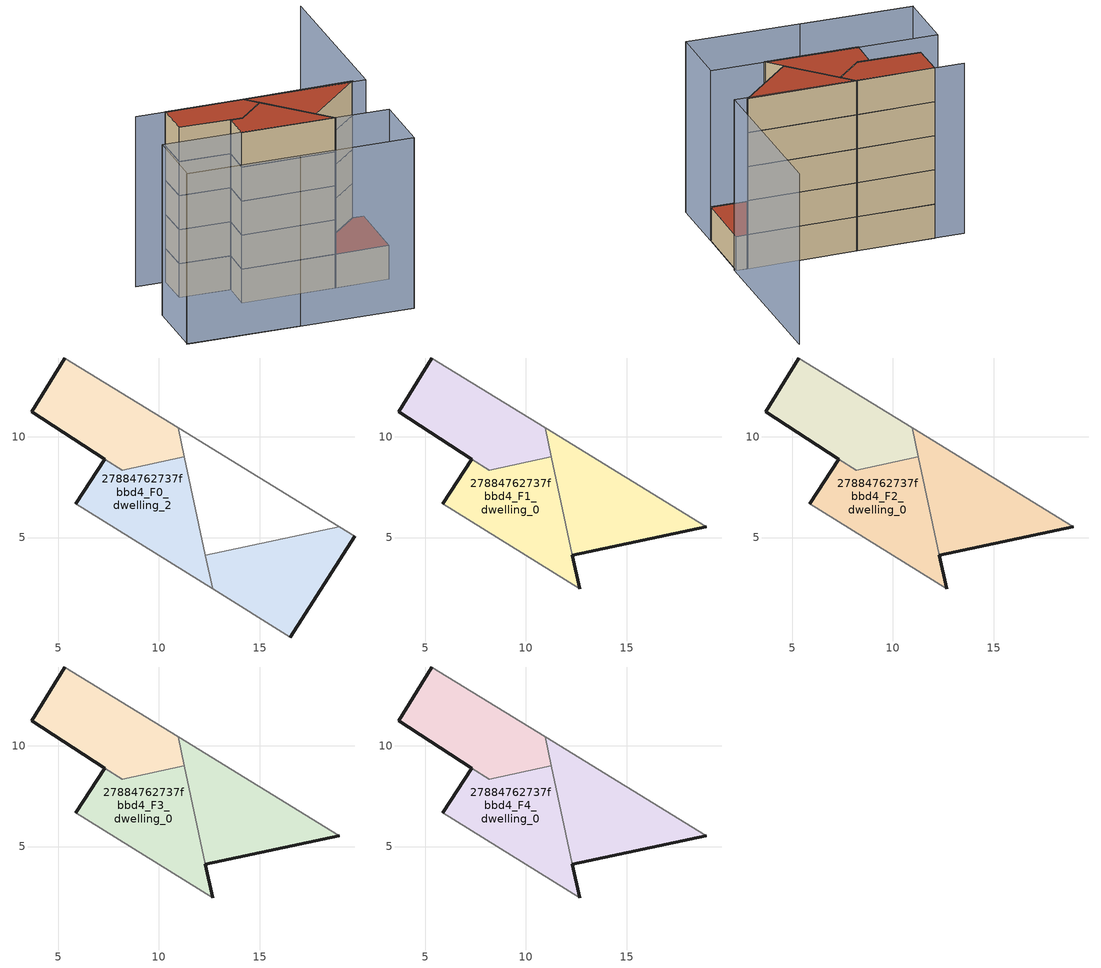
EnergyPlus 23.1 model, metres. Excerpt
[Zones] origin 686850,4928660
27884762737fbbd4_F0_dwelling_0
 floor ground (EU_floor_Construction): 12.67,2.46 11.27,9.01 8.17,8.35 7.32,8.9 5.87,6.67 z0; 11.27,9.01 10.96,10.45 5.31,13.92 3.67,11.26 8.17,8.35 z0
 wall outside (EU_wall_Construction): 7.32,8.9 3.67,11.26 5.31,13.92 z0:3; 8.17,8.35,3 8.18,8.35,0 8.17,8.35,0
 wall adiabatic (EU_wall_Construction): 5.31,13.92 10.96,10.45 z0:3
 wall to 27884762737fbbd4_F0_dwelling_2 (EU_wall_Construction): 10.96,10.45 11.27,9.01 z0:3
 wall to 27884762737fbbd4_F0_dwelling_1 (EU_wall_Construction): 11.27,9.01 8.18,8.35 / 8.17,8.35 7.32,8.9 z0:3
27884762737fbbd4_F0_dwelling_1
 floor ground (EU_floor_Construction): 12.67,2.46 11.27,9.01 8.17,8.35 7.32,8.9 5.87,6.67 z0; 11.27,9.01 10.96,10.45 5.31,13.92 3.67,11.26 8.17,8.35 z0; 16.53,0.06 19.74,5.06 18.96,5.54 12.31,4.12 12.67,2.46 z0
 wall outside (EU_wall_Construction): 5.87,6.67 7.32,8.9 z0:3; 8.17,8.35,3 8.18,8.35,0 8.18,8.35,3
 wall adiabatic (EU_wall_Construction): 12.67,2.46 5.87,6.67 z0:3
 wall to 27884762737fbbd4_F0_dwelling_3 (EU_wall_Construction): 12.31,4.12 12.67,2.46 z0:3
 wall to 27884762737fbbd4_F0_dwelling_2 (EU_wall_Construction): 11.27,9.01 12.31,4.12 z0:3
 roof outside (EU_floor_Construction): 19.74,5.06 16.53,0.06 12.67,2.46 12.31,4.12 18.96,5.54 z3
27884762737fbbd4_F0_dwelling_2
 floor ground (EU_floor_Construction): 12.67,2.46 10.96,10.45 11.27,9.01 8.17,8.35 7.32,8.9 5.87,6.67 z0
 wall adiabatic (EU_wall_Construction): 10.96,10.45 18.96,5.54 z0:3
 wall to 27884762737fbbd4_F0_dwelling_3 (EU_wall_Construction): 18.96,5.54 12.31,4.12 z0:3
27884762737fbbd4_F0_dwelling_3
 floor ground (EU_floor_Construction): 12.67,2.46 11.27,9.01 8.17,8.35 7.32,8.9 5.87,6.67 z0; 16.53,0.06 19.74,5.06 18.96,5.54 12.31,4.12 12.67,2.46 z0
 wall outside (EU_wall_Construction): 19.74,5.06 16.53,0.06 z0:3
 wall adiabatic (EU_wall_Construction): 18.96,5.54 19.74,5.06 / 16.53,0.06 12.67,2.46 z0:3
 ceiling adiabatic (EU_roof_Construction): 11.27,9.01 12.67,2.46 5.87,6.67 7.32,8.9 8.17,8.35 z3
 roof outside (EU_roof_Construction): 19.74,5.06 16.53,0.06 12.67,2.46 12.31,4.12 18.96,5.54 z3
27884762737fbbd4_F1_dwelling_0
 floor to 27884762737fbbd4_F0_dwelling_0 (EU_floor_Construction): 12.67,2.46 11.27,9.01 8.18,8.35 7.32,8.9 5.87,6.67 z3
 floor adiabatic (EU_floor_Construction): 11.27,9.01 10.96,10.45 5.31,13.92 3.67,11.26 8.17,8.35 z3
 wall outside (EU_wall_Construction): 7.32,8.9 3.67,11.26 5.31,13.92 z3:6; 8.17,8.35,6 8.18,8.35,3 8.17,8.35,3
 wall adiabatic (EU_wall_Construction): 5.31,13.92 10.96,10.45 z3:6
 wall to 27884762737fbbd4_F1_dwelling_2 (EU_wall_Construction): 10.96,10.45 11.27,9.01 z3:6
 wall to 27884762737fbbd4_F1_dwelling_1 (EU_wall_Construction): 11.27,9.01 8.18,8.35 / 8.17,8.35 7.32,8.9 z3:6
27884762737fbbd4_F1_dwelling_1
 floor to 27884762737fbbd4_F0_dwelling_1 (EU_floor_Construction): 12.67,2.46 11.27,9.01 8.18,8.35 7.32,8.9 5.87,6.67 z3; 11.27,9.01 10.96,10.45 5.31,13.92 3.67,11.26 8.17,8.35 z3
 floor to 27884762737fbbd4_F0_dwelling_2 (EU_floor_Construction): 18.96,5.54 10.96,10.45 12.31,4.12 z3
 wall outside (EU_wall_Construction): 5.87,6.67 7.32,8.9 / 12.31,4.12 12.67,2.46 z3:6; 8.17,8.35,6 8.18,8.35,3 8.18,8.35,6
 wall adiabatic (EU_wall_Construction): 12.67,2.46 5.87,6.67 z3:6
 wall to 27884762737fbbd4_F1_dwelling_2 (EU_wall_Construction): 11.27,9.01 12.31,4.12 z3:6
27884762737fbbd4_F1_dwelling_2
 floor to 27884762737fbbd4_F0_dwelling_2 (EU_floor_Construction): 12.67,2.46 11.27,9.01 8.17,8.35 7.32,8.9 5.87,6.67 z3
 floor adiabatic (EU_floor_Construction): 18.96,5.54 10.96,10.45 12.31,4.12 z3
 wall outside (EU_wall_Construction): 18.96,5.54 12.31,4.12 z3:6
 wall adiabatic (EU_wall_Construction): 10.96,10.45 18.96,5.54 z3:6
27884762737fbbd4_F2_dwelling_0
 floor to 27884762737fbbd4_F1_dwelling_0 (EU_floor_Construction): 12.67,2.46 11.27,9.01 8.18,8.35 7.32,8.9 5.87,6.67 z6
 floor adiabatic (EU_floor_Construction): 11.27,9.01 10.96,10.45 5.31,13.92 3.67,11.26 8.17,8.35 z6
 wall outside (EU_wall_Construction): 7.32,8.9 3.67,11.26 5.31,13.92 z6:9; 8.17,8.35,9 8.18,8.35,6 8.17,8.35,6
 wall adiabatic (EU_wall_Construction): 5.31,13.92 10.96,10.45 z6:9
 wall to 27884762737fbbd4_F2_dwelling_2 (EU_wall_Construction): 10.96,10.45 11.27,9.01 z6:9
 wall to 27884762737fbbd4_F2_dwelling_1 (EU_wall_Construction): 11.27,9.01 8.18,8.35 / 8.17,8.35 7.32,8.9 z6:9
27884762737fbbd4_F2_dwelling_1
 floor to 27884762737fbbd4_F1_dwelling_1 (EU_floor_Construction): 12.67,2.46 11.27,9.01 8.18,8.35 7.32,8.9 5.87,6.67 z6; 11.27,9.01 10.96,10.45 5.31,13.92 3.67,11.26 8.17,8.35 z6
 floor to 27884762737fbbd4_F1_dwelling_2 (EU_floor_Construction): 18.96,5.54 10.96,10.45 12.31,4.12 z6
 wall outside (EU_wall_Construction): 5.87,6.67 7.32,8.9 / 12.31,4.12 12.67,2.46 z6:9; 8.17,8.35,9 8.18,8.35,6 8.18,8.35,9
 wall adiabatic (EU_wall_Construction): 12.67,2.46 5.87,6.67 z6:9
 wall to 27884762737fbbd4_F2_dwelling_2 (EU_wall_Construction): 11.27,9.01 12.31,4.12 z6:9
27884762737fbbd4_F2_dwelling_2
 floor to 27884762737fbbd4_F1_dwelling_2 (EU_floor_Construction): 12.67,2.46 11.27,9.01 8.17,8.35 7.32,8.9 5.87,6.67 z6
 floor adiabatic (EU_floor_Construction): 18.96,5.54 10.96,10.45 12.31,4.12 z6
 wall outside (EU_wall_Construction): 18.96,5.54 12.31,4.12 z6:9
 wall adiabatic (EU_wall_Construction): 10.96,10.45 18.96,5.54 z6:9
27884762737fbbd4_F3_dwelling_0
 floor to 27884762737fbbd4_F2_dwelling_0 (EU_floor_Construction): 12.67,2.46 11.27,9.01 8.18,8.35 7.32,8.9 5.87,6.67 z9
 floor adiabatic (EU_floor_Construction): 11.27,9.01 10.96,10.45 5.31,13.92 3.67,11.26 8.17,8.35 z9
 wall outside (EU_wall_Construction): 7.32,8.9 3.67,11.26 5.31,13.92 z9:12; 8.17,8.35,12 8.18,8.35,9 8.17,8.35,9
 wall adiabatic (EU_wall_Construction): 5.31,13.92 10.96,10.45 z9:12
 wall to 27884762737fbbd4_F3_dwelling_2 (EU_wall_Construction): 10.96,10.45 11.27,9.01 z9:12
 wall to 27884762737fbbd4_F3_dwelling_1 (EU_wall_Construction): 11.27,9.01 8.18,8.35 / 8.17,8.35 7.32,8.9 z9:12
27884762737fbbd4_F3_dwelling_1
 floor to 27884762737fbbd4_F2_dwelling_1 (EU_floor_Construction): 12.67,2.46 11.27,9.01 8.18,8.35 7.32,8.9 5.87,6.67 z9; 11.27,9.01 10.96,10.45 5.31,13.92 3.67,11.26 8.17,8.35 z9
 floor to 27884762737fbbd4_F2_dwelling_2 (EU_floor_Construction): 18.96,5.54 10.96,10.45 12.31,4.12 z9
 wall outside (EU_wall_Construction): 5.87,6.67 7.32,8.9 / 12.31,4.12 12.67,2.46 z9:12; 8.17,8.35,12 8.18,8.35,9 8.18,8.35,12
 wall adiabatic (EU_wall_Construction): 12.67,2.46 5.87,6.67 z9:12
 wall to 27884762737fbbd4_F3_dwelling_2 (EU_wall_Construction): 11.27,9.01 12.31,4.12 z9:12
27884762737fbbd4_F3_dwelling_2
 floor to 27884762737fbbd4_F2_dwelling_2 (EU_floor_Construction): 12.67,2.46 11.27,9.01 8.17,8.35 7.32,8.9 5.87,6.67 z9
 floor adiabatic (EU_floor_Construction): 18.96,5.54 10.96,10.45 12.31,4.12 z9
 wall outside (EU_wall_Construction): 18.96,5.54 12.31,4.12 z9:12
 wall adiabatic (EU_wall_Construction): 10.96,10.45 18.96,5.54 z9:12
27884762737fbbd4_F4_dwelling_0
 floor to 27884762737fbbd4_F3_dwelling_0 (EU_floor_Construction): 12.67,2.46 11.27,9.01 8.18,8.35 7.32,8.9 5.87,6.67 z12
 floor adiabatic (EU_floor_Construction): 11.27,9.01 10.96,10.45 5.31,13.92 3.67,11.26 8.17,8.35 z12
 wall outside (EU_wall_Construction): 7.32,8.9 3.67,11.26 5.31,13.92 z12:15; 8.17,8.35,15 8.18,8.35,12 8.17,8.35,12
 wall adiabatic (EU_wall_Construction): 5.31,13.92 10.96,10.45 z12:15
 wall to 27884762737fbbd4_F4_dwelling_2 (EU_wall_Construction): 10.96,10.45 11.27,9.01 z12:15
 wall to 27884762737fbbd4_F4_dwelling_1 (EU_wall_Construction): 11.27,9.01 8.18,8.35 / 8.17,8.35 7.32,8.9 z12:15
 roof outside (EU_roof_Construction): 10.96,10.45 11.27,9.01 8.17,8.35 3.67,11.26 5.31,13.92 z15; 11.27,9.01 12.67,2.46 5.87,6.67 7.32,8.9 8.18,8.35 z15
27884762737fbbd4_F4_dwelling_1
 floor to 27884762737fbbd4_F3_dwelling_1 (EU_floor_Construction): 12.67,2.46 11.27,9.01 8.18,8.35 7.32,8.9 5.87,6.67 z12; 11.27,9.01 10.96,10.45 5.31,13.92 3.67,11.26 8.17,8.35 z12
 floor to 27884762737fbbd4_F3_dwelling_2 (EU_floor_Construction): 18.96,5.54 10.96,10.45 12.31,4.12 z12
 wall outside (EU_wall_Construction): 5.87,6.67 7.32,8.9 / 12.31,4.12 12.67,2.46 z12:15; 8.17,8.35,15 8.18,8.35,12 8.18,8.35,15
 wall adiabatic (EU_wall_Construction): 12.67,2.46 5.87,6.67 z12:15
 wall to 27884762737fbbd4_F4_dwelling_2 (EU_wall_Construction): 11.27,9.01 12.31,4.12 z12:15
 roof outside (EU_roof_Construction): 10.96,10.45 11.27,9.01 8.17,8.35 3.67,11.26 5.31,13.92 z15; 11.27,9.01 12.67,2.46 5.87,6.67 7.32,8.9 8.18,8.35 z15; 18.96,5.54 12.31,4.12 10.96,10.45 z15
27884762737fbbd4_F4_dwelling_2
 floor to 27884762737fbbd4_F3_dwelling_2 (EU_floor_Construction): 12.67,2.46 11.27,9.01 8.17,8.35 7.32,8.9 5.87,6.67 z12
 floor adiabatic (EU_floor_Construction): 18.96,5.54 10.96,10.45 12.31,4.12 z12
 wall outside (EU_wall_Construction): 18.96,5.54 12.31,4.12 z12:15
 wall adiabatic (EU_wall_Construction): 10.96,10.45 18.96,5.54 z12:15
 roof outside (EU_roof_Construction): 11.27,9.01 12.67,2.46 5.87,6.67 7.32,8.9 8.17,8.35 z15; 18.96,5.54 12.31,4.12 10.96,10.45 z15
shading: -2.83,5.54 13.43,-4.78 / 27.6,17.33 19.79,4.85 / 19.79,4.85 3.2,15.24 / 13.45,-4.79 -2.81,5.53 / -2.81,5.53 0.27,10.38 / 0.27,10.38 16.53,0.06 / 16.53,0.06 13.45,-4.79 z0:15
[Building]
EU S2 Campaign: North Axis=0; Terrain=City; Solar Distribution=FullExterior
[Site:Location]
Bologna: Latitude=44.5; Longitude=11.25; Time Zone=1; Elevation=37
[SizingPeriod:WeatherFileDays]
AnnualSizingPeriod: Begin Month=1; Begin Day of Month=1; End Month=12; End Day of Month=31; Day of Week for Start Day=Monday; Use Weather File Daylight Saving Period=No; Use Weather File Rain and Snow Indicators=No
[MATERIAL]
EU_InternalMass_Material: Roughness=MediumRough; Thickness=0.1; Conductivity=1; Density=1800; Specific Heat=900; Thermal Absorptance=0.9; Solar Absorptance=0.7; Visible Absorptance=0.7
[MATERIAL:NOMASS] Roughness=MediumRough; Thermal Absorptance=0.9; Solar Absorptance=0.7; Visible Absorptance=0.7
Name | Thermal Resistance
EU_wall_NoMass | 0.905828
EU_roof_NoMass | 0.37593
EU_floor_NoMass | 0.67114
[CONSTRUCTION]
EU_wall_Construction: EU_wall_NoMass
EU_roof_Construction: EU_roof_NoMass
EU_floor_Construction: EU_floor_NoMass
EU_InternalMass_Construction: EU_InternalMass_Material
[ZONE] Type=1; Multiplier=1; Ceiling Height=autocalculate; Floor Area=autocalculate; Part of Total Floor Area=Yes
Name | Volume
27884762737fbbd4_F0_dwelling_0 | 131.985
27884762737fbbd4_F1_dwelling_0; 27884762737fbbd4_F2_dwelling_0; 27884762737fbbd4_F3_dwelling_0; 27884762737fbbd4_F4_dwelling_0 | 131.991
27884762737fbbd4_F0_dwelling_1 | 197.981
27884762737fbbd4_F1_dwelling_1; 27884762737fbbd4_F2_dwelling_1; 27884762737fbbd4_F3_dwelling_1; 27884762737fbbd4_F4_dwelling_1 | 197.971
27884762737fbbd4_F0_dwelling_2 | 67.5491
27884762737fbbd4_F1_dwelling_2; 27884762737fbbd4_F2_dwelling_2; 27884762737fbbd4_F3_dwelling_2; 27884762737fbbd4_F4_dwelling_2 | 133.53
27884762737fbbd4_F0_dwelling_3 | 133.538
[INTERNALMASS] Construction=EU_InternalMass_Construction
Name | Zone or ZoneList | Surface Area
27884762737fbbd4_F0_dwelling_0_EU_InternalMass | 27884762737fbbd4_F0_dwelling_0 | 21.4807
27884762737fbbd4_F0_dwelling_1_EU_InternalMass | 27884762737fbbd4_F0_dwelling_1 | 22.5156
27884762737fbbd4_F0_dwelling_2_EU_InternalMass | 27884762737fbbd4_F0_dwelling_2 | 21.997
27884762737fbbd4_F0_dwelling_3_EU_InternalMass | 27884762737fbbd4_F0_dwelling_3 | 22.0001
27884762737fbbd4_F1_dwelling_0_EU_InternalMass | 27884762737fbbd4_F1_dwelling_0 | 29.3292
27884762737fbbd4_F1_dwelling_1_EU_InternalMass | 27884762737fbbd4_F1_dwelling_1 | 29.3294
27884762737fbbd4_F1_dwelling_2_EU_InternalMass | 27884762737fbbd4_F1_dwelling_2 | 29.3314
27884762737fbbd4_F2_dwelling_0_EU_InternalMass | 27884762737fbbd4_F2_dwelling_0 | 29.3292
27884762737fbbd4_F2_dwelling_1_EU_InternalMass | 27884762737fbbd4_F2_dwelling_1 | 29.3294
27884762737fbbd4_F2_dwelling_2_EU_InternalMass | 27884762737fbbd4_F2_dwelling_2 | 29.3314
27884762737fbbd4_F3_dwelling_0_EU_InternalMass | 27884762737fbbd4_F3_dwelling_0 | 29.3292
27884762737fbbd4_F3_dwelling_1_EU_InternalMass | 27884762737fbbd4_F3_dwelling_1 | 29.3294
27884762737fbbd4_F3_dwelling_2_EU_InternalMass | 27884762737fbbd4_F3_dwelling_2 | 29.3314
27884762737fbbd4_F4_dwelling_0_EU_InternalMass | 27884762737fbbd4_F4_dwelling_0 | 29.3292
27884762737fbbd4_F4_dwelling_1_EU_InternalMass | 27884762737fbbd4_F4_dwelling_1 | 29.3294
27884762737fbbd4_F4_dwelling_2_EU_InternalMass | 27884762737fbbd4_F4_dwelling_2 | 29.3314
[OTHEREQUIPMENT] Fuel Type=Electricity; Design Level Calculation Method=Watts/Area; Power per Zone Floor Area=1; Fraction Latent=0; Fraction Radiant=0; Fraction Lost=0; Carbon Dioxide Generation Rate=0; EndUse Subcategory=EU_Step8_InternalGains
Name | Zone or ZoneList or Space or SpaceList | Schedule
EU_Step8_InternalGain_27884762737fbbd4_F0_dwelling_0_f000 | 27884762737fbbd4_F0_dwelling_0 | EU_Step8_GainSchedule_27884762737fbbd4_F0_dwelling_0_f000
EU_Step8_InternalGain_27884762737fbbd4_F0_dwelling_1_f000 | 27884762737fbbd4_F0_dwelling_1 | EU_Step8_GainSchedule_27884762737fbbd4_F0_dwelling_1_f000
EU_Step8_InternalGain_27884762737fbbd4_F0_dwelling_2_f000 | 27884762737fbbd4_F0_dwelling_2 | EU_Step8_GainSchedule_27884762737fbbd4_F0_dwelling_2_f000
EU_Step8_InternalGain_27884762737fbbd4_F0_dwelling_3_f000 | 27884762737fbbd4_F0_dwelling_3 | EU_Step8_GainSchedule_27884762737fbbd4_F0_dwelling_3_f000
EU_Step8_InternalGain_27884762737fbbd4_F1_dwelling_0_f000 | 27884762737fbbd4_F1_dwelling_0 | EU_Step8_GainSchedule_27884762737fbbd4_F1_dwelling_0_f000
EU_Step8_InternalGain_27884762737fbbd4_F1_dwelling_1_f000 | 27884762737fbbd4_F1_dwelling_1 | EU_Step8_GainSchedule_27884762737fbbd4_F1_dwelling_1_f000
EU_Step8_InternalGain_27884762737fbbd4_F1_dwelling_2_f000 | 27884762737fbbd4_F1_dwelling_2 | EU_Step8_GainSchedule_27884762737fbbd4_F1_dwelling_2_f000
EU_Step8_InternalGain_27884762737fbbd4_F2_dwelling_0_f000 | 27884762737fbbd4_F2_dwelling_0 | EU_Step8_GainSchedule_27884762737fbbd4_F2_dwelling_0_f000
EU_Step8_InternalGain_27884762737fbbd4_F2_dwelling_1_f000 | 27884762737fbbd4_F2_dwelling_1 | EU_Step8_GainSchedule_27884762737fbbd4_F2_dwelling_1_f000
EU_Step8_InternalGain_27884762737fbbd4_F2_dwelling_2_f000 | 27884762737fbbd4_F2_dwelling_2 | EU_Step8_GainSchedule_27884762737fbbd4_F2_dwelling_2_f000
EU_Step8_InternalGain_27884762737fbbd4_F3_dwelling_0_f000 | 27884762737fbbd4_F3_dwelling_0 | EU_Step8_GainSchedule_27884762737fbbd4_F3_dwelling_0_f000
EU_Step8_InternalGain_27884762737fbbd4_F3_dwelling_1_f000 | 27884762737fbbd4_F3_dwelling_1 | EU_Step8_GainSchedule_27884762737fbbd4_F3_dwelling_1_f000
EU_Step8_InternalGain_27884762737fbbd4_F3_dwelling_2_f000 | 27884762737fbbd4_F3_dwelling_2 | EU_Step8_GainSchedule_27884762737fbbd4_F3_dwelling_2_f000
EU_Step8_InternalGain_27884762737fbbd4_F4_dwelling_0_f000 | 27884762737fbbd4_F4_dwelling_0 | EU_Step8_GainSchedule_27884762737fbbd4_F4_dwelling_0_f000
EU_Step8_InternalGain_27884762737fbbd4_F4_dwelling_1_f000 | 27884762737fbbd4_F4_dwelling_1 | EU_Step8_GainSchedule_27884762737fbbd4_F4_dwelling_1_f000
EU_Step8_InternalGain_27884762737fbbd4_F4_dwelling_2_f000 | 27884762737fbbd4_F4_dwelling_2 | EU_Step8_GainSchedule_27884762737fbbd4_F4_dwelling_2_f000
[ZONEVENTILATION:DESIGNFLOWRATE] Schedule=EU_AlwaysOn; Design Flow Rate Calculation Method=AirChanges/Hour; Air Changes per Hour=0.73129; Ventilation Type=Natural; Fan Pressure Rise=0; Fan Total Efficiency=1; Constant Term Coefficient=1; Temperature Term Coefficient=0; Velocity Term Coefficient=0; Velocity Squared Term Coefficient=0; Minimum Indoor Temperature=-100; Maximum Indoor Temperature=100; Delta Temperature=-100; Minimum Outdoor Temperature=-100; Maximum Outdoor Temperature=100; Maximum Wind Speed=40
Name | Zone or ZoneList or Space or SpaceList
EU_ConstantAir_27884762737fbbd4_F0_dwelling_0 | 27884762737fbbd4_F0_dwelling_0
EU_ConstantAir_27884762737fbbd4_F0_dwelling_1 | 27884762737fbbd4_F0_dwelling_1
EU_ConstantAir_27884762737fbbd4_F0_dwelling_2 | 27884762737fbbd4_F0_dwelling_2
EU_ConstantAir_27884762737fbbd4_F0_dwelling_3 | 27884762737fbbd4_F0_dwelling_3
EU_ConstantAir_27884762737fbbd4_F1_dwelling_0 | 27884762737fbbd4_F1_dwelling_0
EU_ConstantAir_27884762737fbbd4_F1_dwelling_1 | 27884762737fbbd4_F1_dwelling_1
EU_ConstantAir_27884762737fbbd4_F1_dwelling_2 | 27884762737fbbd4_F1_dwelling_2
EU_ConstantAir_27884762737fbbd4_F2_dwelling_0 | 27884762737fbbd4_F2_dwelling_0
EU_ConstantAir_27884762737fbbd4_F2_dwelling_1 | 27884762737fbbd4_F2_dwelling_1
EU_ConstantAir_27884762737fbbd4_F2_dwelling_2 | 27884762737fbbd4_F2_dwelling_2
EU_ConstantAir_27884762737fbbd4_F3_dwelling_0 | 27884762737fbbd4_F3_dwelling_0
EU_ConstantAir_27884762737fbbd4_F3_dwelling_1 | 27884762737fbbd4_F3_dwelling_1
EU_ConstantAir_27884762737fbbd4_F3_dwelling_2 | 27884762737fbbd4_F3_dwelling_2
EU_ConstantAir_27884762737fbbd4_F4_dwelling_0 | 27884762737fbbd4_F4_dwelling_0
EU_ConstantAir_27884762737fbbd4_F4_dwelling_1 | 27884762737fbbd4_F4_dwelling_1
EU_ConstantAir_27884762737fbbd4_F4_dwelling_2 | 27884762737fbbd4_F4_dwelling_2
[HVACTEMPLATE:THERMOSTAT] Constant Heating Setpoint=20; Constant Cooling Setpoint=50
EU_HeatOnly_27884762737fbbd4_F0_dwelling_0; EU_HeatOnly_27884762737fbbd4_F0_dwelling_1; EU_HeatOnly_27884762737fbbd4_F0_dwelling_2; EU_HeatOnly_27884762737fbbd4_F0_dwelling_3; EU_HeatOnly_27884762737fbbd4_F1_dwelling_0; EU_HeatOnly_27884762737fbbd4_F1_dwelling_1; EU_HeatOnly_27884762737fbbd4_F1_dwelling_2; EU_HeatOnly_27884762737fbbd4_F2_dwelling_0; EU_HeatOnly_27884762737fbbd4_F2_dwelling_1; EU_HeatOnly_27884762737fbbd4_F2_dwelling_2; EU_HeatOnly_27884762737fbbd4_F3_dwelling_0; EU_HeatOnly_27884762737fbbd4_F3_dwelling_1; EU_HeatOnly_27884762737fbbd4_F3_dwelling_2; EU_HeatOnly_27884762737fbbd4_F4_dwelling_0; EU_HeatOnly_27884762737fbbd4_F4_dwelling_1; EU_HeatOnly_27884762737fbbd4_F4_dwelling_2
[HVACTEMPLATE:ZONE:IDEALLOADSAIRSYSTEM] System Availability Schedule=EU_AlwaysOn; Maximum Heating Supply Air Temperature=50; Minimum Cooling Supply Air Temperature=13; Maximum Heating Supply Air Humidity Ratio=0.0156; Minimum Cooling Supply Air Humidity Ratio=0.0077; Heating Limit=NoLimit; Cooling Limit=NoLimit; Heating Availability Schedule=EU_AlwaysOn; Cooling Availability Schedule=EU_CoolingOff; Dehumidification Control Type=ConstantSensibleHeatRatio; Cooling Sensible Heat Ratio=0.7; Dehumidification Setpoint=60; Humidification Control Type=None; Humidification Setpoint=30; Outdoor Air Method=None; Outdoor Air Flow Rate per Person=0.00944; Outdoor Air Flow Rate per Zone Floor Area=0; Outdoor Air Flow Rate per Zone=0; Demand Controlled Ventilation Type=None; Outdoor Air Economizer Type=NoEconomizer; Heat Recovery Type=None; Sensible Heat Recovery Effectiveness=0.7; Latent Heat Recovery Effectiveness=0.65
Name | Template Thermostat
27884762737fbbd4_F0_dwelling_0 | EU_HeatOnly_27884762737fbbd4_F0_dwelling_0
27884762737fbbd4_F0_dwelling_1 | EU_HeatOnly_27884762737fbbd4_F0_dwelling_1
27884762737fbbd4_F0_dwelling_2 | EU_HeatOnly_27884762737fbbd4_F0_dwelling_2
27884762737fbbd4_F0_dwelling_3 | EU_HeatOnly_27884762737fbbd4_F0_dwelling_3
27884762737fbbd4_F1_dwelling_0 | EU_HeatOnly_27884762737fbbd4_F1_dwelling_0
27884762737fbbd4_F1_dwelling_1 | EU_HeatOnly_27884762737fbbd4_F1_dwelling_1
27884762737fbbd4_F1_dwelling_2 | EU_HeatOnly_27884762737fbbd4_F1_dwelling_2
27884762737fbbd4_F2_dwelling_0 | EU_HeatOnly_27884762737fbbd4_F2_dwelling_0
27884762737fbbd4_F2_dwelling_1 | EU_HeatOnly_27884762737fbbd4_F2_dwelling_1
27884762737fbbd4_F2_dwelling_2 | EU_HeatOnly_27884762737fbbd4_F2_dwelling_2
27884762737fbbd4_F3_dwelling_0 | EU_HeatOnly_27884762737fbbd4_F3_dwelling_0
27884762737fbbd4_F3_dwelling_1 | EU_HeatOnly_27884762737fbbd4_F3_dwelling_1
27884762737fbbd4_F3_dwelling_2 | EU_HeatOnly_27884762737fbbd4_F3_dwelling_2
27884762737fbbd4_F4_dwelling_0 | EU_HeatOnly_27884762737fbbd4_F4_dwelling_0
27884762737fbbd4_F4_dwelling_1 | EU_HeatOnly_27884762737fbbd4_F4_dwelling_1
27884762737fbbd4_F4_dwelling_2 | EU_HeatOnly_27884762737fbbd4_F4_dwelling_2
[SIZING:ZONE] Zone Cooling Design Supply Air Temperature Input Method=SupplyAirTemperature; Zone Cooling Design Supply Air Temperature=13; Zone Heating Design Supply Air Temperature Input Method=SupplyAirTemperature; Zone Heating Design Supply Air Temperature=50; Zone Cooling Design Supply Air Humidity Ratio=0.008; Zone Heating Design Supply Air Humidity Ratio=0.008; Cooling Design Air Flow Method=DesignDay; Cooling Design Air Flow Rate=0; Cooling Minimum Air Flow per Zone Floor Area=0.000762; Cooling Minimum Air Flow=0; Cooling Minimum Air Flow Fraction=0.2; Heating Design Air Flow Method=DesignDay; Heating Design Air Flow Rate=0; Heating Maximum Air Flow per Zone Floor Area=0.002032; Heating Maximum Air Flow=0.141576; Heating Maximum Air Flow Fraction=0.3; Account for Dedicated Outdoor Air System=No; Dedicated Outdoor Air System Control Strategy=NeutralSupplyAir; Dedicated Outdoor Air Low Setpoint Temperature for Design=autosize; Dedicated Outdoor Air High Setpoint Temperature for Design=autosize; Zone Load Sizing Method=Sensible Load Only No Latent Load; Zone Latent Cooling Design Supply Air Humidity Ratio Input Method=HumidityRatioDifference; Zone Cooling Design Supply Air Humidity Ratio Difference=0.005; Zone Latent Heating Design Supply Air Humidity Ratio Input Method=HumidityRatioDifference; Zone Humidification Design Supply Air Humidity Ratio Difference=0.005
27884762737fbbd4_F0_dwelling_0; 27884762737fbbd4_F0_dwelling_1; 27884762737fbbd4_F0_dwelling_2; 27884762737fbbd4_F0_dwelling_3; 27884762737fbbd4_F1_dwelling_0; 27884762737fbbd4_F1_dwelling_1; 27884762737fbbd4_F1_dwelling_2; 27884762737fbbd4_F2_dwelling_0; 27884762737fbbd4_F2_dwelling_1; 27884762737fbbd4_F2_dwelling_2; 27884762737fbbd4_F3_dwelling_0; 27884762737fbbd4_F3_dwelling_1; 27884762737fbbd4_F3_dwelling_2; 27884762737fbbd4_F4_dwelling_0; 27884762737fbbd4_F4_dwelling_1; 27884762737fbbd4_F4_dwelling_2
[SCHEDULE:CONSTANT]
Name | Hourly Value
EU_AlwaysOn | 1
EU_CoolingOff | 0
[SCHEDULE:FILE] Column Number=1; Rows to Skip at Top=0; Number of Hours of Data=8760; Column Separator=Comma; Interpolate to Timestep=No; Minutes per Item=60; Adjust Schedule for Daylight Savings=Yes
Name | File
EU_Step8_GainSchedule_27884762737fbbd4_F0_dwelling_0_f000 | ../../schedules/27884762737fbbd4/27884762737fbbd4_F0_dwelling_0_f000_gain.csv
EU_Step8_GainSchedule_27884762737fbbd4_F0_dwelling_1_f000 | ../../schedules/27884762737fbbd4/27884762737fbbd4_F0_dwelling_1_f000_gain.csv
EU_Step8_GainSchedule_27884762737fbbd4_F0_dwelling_2_f000 | ../../schedules/27884762737fbbd4/27884762737fbbd4_F0_dwelling_2_f000_gain.csv
EU_Step8_GainSchedule_27884762737fbbd4_F0_dwelling_3_f000 | ../../schedules/27884762737fbbd4/27884762737fbbd4_F0_dwelling_3_f000_gain.csv
EU_Step8_GainSchedule_27884762737fbbd4_F1_dwelling_0_f000 | ../../schedules/27884762737fbbd4/27884762737fbbd4_F1_dwelling_0_f000_gain.csv
EU_Step8_GainSchedule_27884762737fbbd4_F1_dwelling_1_f000 | ../../schedules/27884762737fbbd4/27884762737fbbd4_F1_dwelling_1_f000_gain.csv
EU_Step8_GainSchedule_27884762737fbbd4_F1_dwelling_2_f000 | ../../schedules/27884762737fbbd4/27884762737fbbd4_F1_dwelling_2_f000_gain.csv
EU_Step8_GainSchedule_27884762737fbbd4_F2_dwelling_0_f000 | ../../schedules/27884762737fbbd4/27884762737fbbd4_F2_dwelling_0_f000_gain.csv
EU_Step8_GainSchedule_27884762737fbbd4_F2_dwelling_1_f000 | ../../schedules/27884762737fbbd4/27884762737fbbd4_F2_dwelling_1_f000_gain.csv
EU_Step8_GainSchedule_27884762737fbbd4_F2_dwelling_2_f000 | ../../schedules/27884762737fbbd4/27884762737fbbd4_F2_dwelling_2_f000_gain.csv
EU_Step8_GainSchedule_27884762737fbbd4_F3_dwelling_0_f000 | ../../schedules/27884762737fbbd4/27884762737fbbd4_F3_dwelling_0_f000_gain.csv
EU_Step8_GainSchedule_27884762737fbbd4_F3_dwelling_1_f000 | ../../schedules/27884762737fbbd4/27884762737fbbd4_F3_dwelling_1_f000_gain.csv
EU_Step8_GainSchedule_27884762737fbbd4_F3_dwelling_2_f000 | ../../schedules/27884762737fbbd4/27884762737fbbd4_F3_dwelling_2_f000_gain.csv
EU_Step8_GainSchedule_27884762737fbbd4_F4_dwelling_0_f000 | ../../schedules/27884762737fbbd4/27884762737fbbd4_F4_dwelling_0_f000_gain.csv
EU_Step8_GainSchedule_27884762737fbbd4_F4_dwelling_1_f000 | ../../schedules/27884762737fbbd4/27884762737fbbd4_F4_dwelling_1_f000_gain.csv
EU_Step8_GainSchedule_27884762737fbbd4_F4_dwelling_2_f000 | ../../schedules/27884762737fbbd4/27884762737fbbd4_F4_dwelling_2_f000_gain.csv
